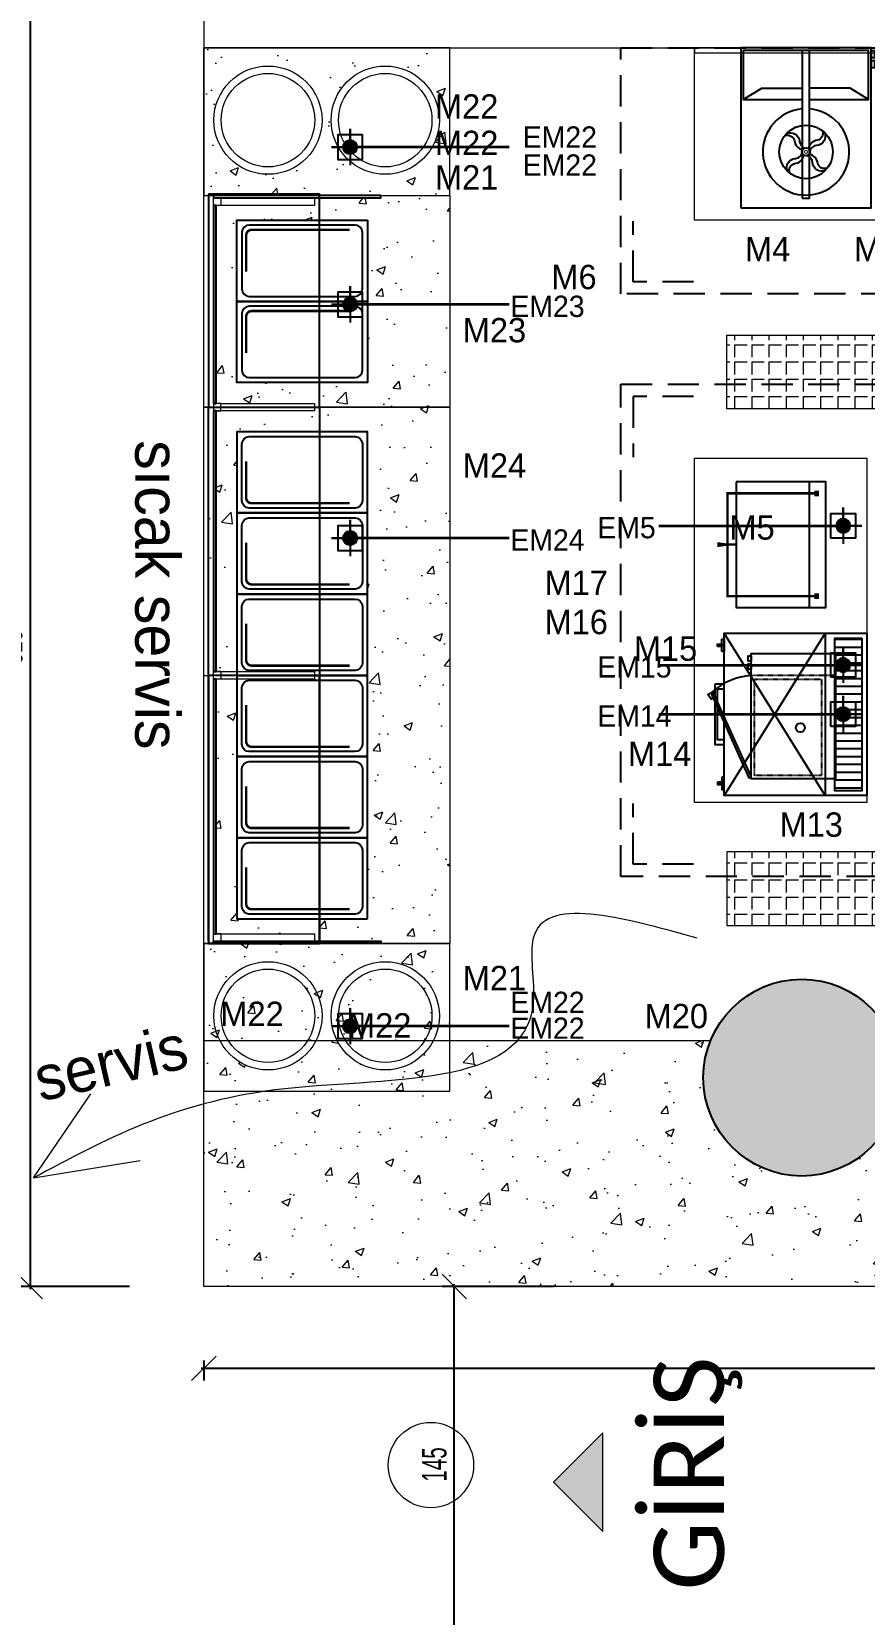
# Model space of a CAD drawing. Header units: centimetres. Extents: x -72470 to -43129, y -18750 to -16337.
# Drawn here: x -55441 to -55103, y -17438 to -16794 of the extents above; entities that cross this region are included whole.
import ezdxf

# ---------------------------------------------------------------- set-up
doc = ezdxf.new("R2010")
doc.units = ezdxf.units.CM
doc.header["$MEASUREMENT"] = 0
for name, pattern in [('Dashed', [0.0056444444656372, 0.0028222222328186, -0.0028222222328186]), ('DUZ', [0]), ('HIDDENX2', [19.049999999999997, 12.7, -6.349999999999998])]:
    doc.linetypes.add(name, pattern=pattern)
doc.layers.get('0').update_dxf_attribs({"linetype": 'DUZ', "lineweight": 0})
doc.layers.get('Defpoints').update_dxf_attribs({"lineweight": 0})
for name, color, linetype in [('-DWG_ANA', 7, 'Continuous'), ('-DWG_DETAY1', 7, 'Continuous'), ('-DWG_DETAY5', 7, 'Continuous'), ('11-021_500-BLOK B-str_zemin_kat$0$2DKOLON', 4, 'Continuous'), ('11-021_500-BLOK B-str_zemin_kat$0$2DTARAMA1', 253, 'Continuous'), ('CAM', 4, 'Continuous'), ('S2000-002 Çizgi', 7, 'Continuous')]:
    doc.layers.add(name, color=color, linetype=linetype)
for name, color, linetype, lineweight in [('ELK', 1, 'Continuous', 35), ('M-OLCU-IC', 155, 'Continuous', 0), ('TEFRIS', 30, 'Continuous', 9)]:
    doc.layers.add(name, color=color, linetype=linetype, lineweight=lineweight)
doc.styles.add('ARIAL', font='arial.ttf', dxfattribs={"width": 0.6})
doc.styles.get("Standard").update_dxf_attribs({"font": 'candara.ttf'})
doc.styles.add('TAKSİM', font='GOTHIC.TTF', dxfattribs={"height": 20})
doc.dimstyles.new('E_100', dxfattribs={"dimtxt": 10, "dimasz": 10, "dimexe": 5, "dimexo": 30, "dimgap": 3, "dimtad": 1, "dimtoh": 1, "dimdec": 0, "dimzin": 12, "dimdsep": 46, "dimtxsty": 'ARIAL', "dimblk": 'OBLIQUE', "dimcen": 5, "dimdle": 1, "dimclrt": 256, "dimadec": 0, "dimazin": 3, "dimtfac": 1, "dimtdec": 0, "dimtofl": 0, "dimtmove": 2, "dimatfit": 3, "dimldrblk": 'OBLIQUE', "dimfxl": 5, "dimtolj": 1, "dimtzin": 0, "dimarcsym": 0})

# ---------------------------------------------------------------- blocks, each defined once
blk = doc.blocks.new('GN11')
at = {"layer": '-DWG_DETAY1', "color": 0, "const_width": 1}
blk.add_lwpolyline([(12.05147080496226, 3.760269609202624), (26.85147080496245, 3.760269609202624, 0.414213562373095), (29.05147080496226, 5.960269609202442), (29.05147080496226, 45.76026960920262)], format="xyb", dxfattribs=at)
at = {"layer": '-DWG_DETAY1', "color": 0}
blk.add_lwpolyline([(0, 22), (0, 0), (33, 0), (33, 22)], dxfattribs=at)
blk.add_lwpolyline([(31, 22), (31, 5, -0.414213562373095), (28, 2), (5, 2, -0.414213562373095), (2, 5), (2, 22, -0.414213562373095)], format="xyb", dxfattribs=at)
at = {"layer": '-DWG_DETAY5', "color": 0}
for points in [[(33, 53), (0, 53), (0, 22)], [(33, 22), (33, 53)]]:
    blk.add_lwpolyline(points, dxfattribs=at)
blk.add_lwpolyline([(2, 22), (2, 48, -0.414213562373095), (5, 51), (28, 51, -0.414213562373095), (31, 48), (31, 22, -0.414213562373095)], format="xyb", dxfattribs=at)
blk = doc.blocks.new('A$C5569020A')
at = {"layer": 'S2000-002 Çizgi'}
for points in [[(-1.67189355125e-05, 2.362388841e-06), (52.99998328106449, 2.3623879315e-06), (52.99998328106449, 65.00000236238793), (-1.67189355125e-05, 65.00000236238884)], [(24.99998328106449, 4.00000236238884), (27.99998328106449, 4.00000236238884), (27.99998328106449, 64.00000236238793), (24.99998328106449, 64.00000236238884)], [(52.99998328106449, 61.11729896110229), (54.46586121451217, 61.11729896110229), (54.46586121451217, 63.78939851896666), (52.99998328106449, 63.78939851896666)], [(52.99998328106449, 57.08559499987496), (54.46586121451217, 57.08559499987496), (54.46586121451217, 59.75769455773934), (52.99998328106449, 59.75769455773934)], [(54.46586121451217, 61.7853238505686), (55.19880018123604, 61.7853238505686), (55.19880018123604, 63.12137362950034), (54.46586121451217, 63.12137362950034)], [(54.46586121451217, 57.75361988934128), (55.19880018123604, 57.75361988934128), (55.19880018123604, 59.08966966827302), (54.46586121451217, 59.08966966827302)]]:
    blk.add_lwpolyline(points, close=True, dxfattribs=at)
for points in [[(27.99998328106449, 44.00000236238883), (51.99998328106449, 44.00000236238793), (51.99998328106449, 64.00000236238793), (0.9999832810644876, 64.00000236238884), (0.9999832810644876, 44.00000236238883), (24.99998328106449, 44.00000236238883)], [(0.9999832810644876, 44.00000236238883), (8.575407093543618, 48.71595193636494), (24.99998328106449, 48.71595193636494)], [(51.99998328106449, 44.00000236238793), (44.42455946858536, 48.71595193636494), (27.99998328106449, 48.71595193636494)]]:
    blk.add_lwpolyline(points, dxfattribs=at)
for points in [[(18.07450287327992, 29.39050397235315, -0.4254295835771886), (21.82152981452782, 27.43646788725801, 0.3372517915485938), (25.14250451168664, 23.71822109901132, -0.475844567449334)], [(18.75352722039315, 30.32868953727939, -0.4998745452864862), (23.93060930351476, 27.04510002739244, 0.2980718025383576), (26.01763325798766, 24.27298926919048, 0.3252047160820161)], [(33.20215869164713, 31.21978356548516, -0.4254295835771886), (31.2481226065529, 27.4727566242409, 0.3372517915485938), (27.52987581830348, 24.15178192707845, -0.475844567449334)], [(34.14034425657337, 30.54075921837375, -0.4998745452864862), (30.85675474668551, 25.36367713525306, 0.2980718025383576), (28.08464398848355, 23.27665318078016, 0.3252047160820161)], [(18.96559690148751, 14.94187250110099, -0.4998745452864862), (22.24918641137538, 20.11895458421987, 0.2980718025383576), (25.02129716957643, 22.20597853869276, 0.3252047160820161)], [(19.90378246641376, 14.26284815398958, -0.4254295835771886), (21.85781855150799, 18.00987509523202, 0.3372517915485938), (25.57606533975741, 21.33084979239447, -0.475844567449334)], [(34.35241393766682, 15.15394218219353, -0.4998745452864862), (29.17533185454613, 18.4375316920823, 0.2980718025383576), (27.08830790007323, 21.20964245028426, 0.3252047160820161)], [(35.03143828478096, 16.09212774711977, -0.4254295835771886), (31.28441134353307, 18.04616383221491, 0.3372517915485938), (27.96343664637425, 21.76441062045979, -0.475844567449334)]]:
    blk.add_lwpolyline(points, format="xyb", dxfattribs=at)
at = {"layer": 'S2000-002 Çizgi', "const_width": 0.396}
blk.add_lwpolyline([(26.13877745819082, 22.31554589995631, 1), (26.96716369986916, 23.16708581951298, 1)], format="xyb", close=True, dxfattribs=at)
at = {"layer": 'S2000-002 Çizgi'}
for radius in [10.88115600601513, 1.643978604757531]:
    blk.add_circle((26.55297057902954, 22.74131585973646), radius, dxfattribs=at)
blk.add_arc((26.55297057902954, 22.74131585973646), 17.56727753235161, 95.07169779256836, 85.27520643151658, dxfattribs=at)
blk = doc.blocks.new('A$C5ACE57BF')
at = {"layer": 'S2000-002 Çizgi', "linetype": 'Dashed', "ltscale": 10}
blk.add_line((9.00239375076353, 51.88697373644799), (9.00239375076353, 17.48697373643199), dxfattribs=at)
at = {"layer": 'S2000-002 Çizgi'}
for points in [[(-1.78200484697e-05, 51.88697373644799), (50.99998217995154, 51.88697373644799), (50.99998217995154, 17.48697373643199), (-1.78200484697e-05, 17.48697373643199)], [(0.9100790850716292, 17.48848602509633), (3.161743867651694, 17.48848602509633), (3.161743867651694, 16.28803525415151), (0.9100790850716292, 16.28803525415151)], [(4.185229461981634, 17.48848602509633), (6.436894244561699, 17.48848602509633), (6.436894244561699, 16.28803525415151), (4.185229461981634, 16.28803525415151)], [(15.95050200855712, 1.086953046080907), (50.53303156407219, 16.65581196659104), (49.97700088833972, 17.48697373643199), (15.39447133282465, 1.918114815920944)], [(15.95050200855712, 1.086953046080907), (17.8538576892397, 2.36026010096657), (18.58101322325365, 1.273298703010823), (16.67765754257107, -8.3518748397e-06)]]:
    blk.add_lwpolyline(points, close=True, dxfattribs=at)
at = {"layer": 'S2000-002 Çizgi', "linetype": 'Dashed', "ltscale": 10}
blk.add_lwpolyline([(10.37608269546308, 46.14970994263877), (49.60860699855947, 46.14970994263877), (49.60860699855947, 18.95540106601993), (10.37608269546308, 18.95540106601993)], close=True, dxfattribs=at)
at = {"layer": 'S2000-002 Çizgi'}
blk.add_circle((30.19381688032036, 37.53272883878617), 1.849486078731388, dxfattribs=at)
blk.add_arc((36.09346751736939, 19.51308454568243), 27.16673338550371, 184.2771239777379, 220.3658590592294, dxfattribs=at)
blk = doc.blocks.new('A$C3D735FFB')
at = {"layer": 'S2000-002 Çizgi'}
blk.add_lwpolyline([(4.7820285545e-06, 7.572694774877162), (51.00000478202855, 7.572694774877162), (51.00000478202855, 44.02504201577175), (4.7820285545e-06, 44.02504201577175)], close=True, dxfattribs=at)
for points, const_width in [([(3.464708312792936, 40.35222316141153), (5.801320388674866, 40.35222316141153)], 2), ([(4.633008927472473, 40.03371353963302), (4.633008927472473, 4.113004447663116), (25.50000478202856, 4.113004447663116)], 1), ([(46.36700063658463, 40.03371353963302), (46.36700063658463, 4.113004447663116), (25.50000478202856, 4.113004447663116)], 1), ([(47.53530125126417, 40.35222316141153), (45.19868917538224, 40.35222316141153)], 2)]:
    blk.add_lwpolyline(points, dxfattribs=dict(at, const_width=const_width))
blk.add_lwpolyline([(51.00000478202855, 37.48165882167086), (4.7820285545e-06, 37.48165882167086)], dxfattribs=at)
blk.add_lwpolyline([(25.44432920026793, 7.479607173278054, 1, 1, 0), (25.44432920026793, 3.71597065262722, 1, 2, 0), (25.44432920026793, -9.2915070127e-06, 2, 2, 0)], format="xyseb", dxfattribs=at)
blk = doc.blocks.new('A$C562E209C')
at = {"layer": 'S2000-002 Çizgi'}
h = blk.add_hatch(dxfattribs=at)
h.set_pattern_fill('ANSI31', color=256, angle=45, style=0)
h.set_pattern_definition([(90, (-2777.066977340834, -8355.05078878491), (-3.174999999999999, 7e-16), [])])
h.paths.add_polyline_path([(64.00001422233072, 48.81315308352713), (64.00001422233072, 59.81315308352715), (2.000014222330719, 59.81315308352715), (2.000014222330719, 48.81315308352715)])
for p, q in [((1.42223307193e-05, 44.81315308352715), (66.00001422233072, 3.81315308352714)), ((66.00001422233072, 44.81315308352715), (1.42223307193e-05, 3.81315308352714))]:
    blk.add_line(p, q, dxfattribs=at)
for points in [[(1.42223307193e-05, 61.81315308352715), (66.00001422233072, 61.81315308352715), (66.00001422233072, 3.81315308352714), (1.42223307193e-05, 3.81315308352714)], [(2.000014222330719, 59.81315308352715), (64.00001422233072, 59.81315308352715), (64.00001422233072, 48.81315308352715), (2.000014222330719, 48.81315308352715)], [(1.42223307193e-05, 44.81315308352715), (66.00001422233072, 44.81315308352715), (66.00001422233072, 3.81315308352714), (1.42223307193e-05, 3.81315308352714)], [(7.467280594443763, 2.81315308352714), (2.467280594443764, 2.81315308352714), (2.467280594443764, 3.81315308352714), (7.467280594443763, 3.81315308352714)], [(5.467280594443763, 1.140787852165885), (4.467280594443763, 1.140787852165885), (4.467280594443763, 2.81315308352714), (5.467280594443763, 2.81315308352714)], [(20.75179837297174, 4.5184133342e-06), (45.24823007168925, 4.5184133342e-06), (45.24823007168925, 3.81315308352714), (20.75179837297174, 3.81315308352714)], [(22.75179837297173, 1.000004518413334), (43.24823007168925, 1.000004518413334), (43.24823007168925, 3.81315308352714), (22.75179837297173, 3.81315308352714)], [(58.53274785021767, 2.81315308352714), (63.53274785021767, 2.81315308352714), (63.53274785021767, 3.81315308352714), (58.53274785021767, 3.81315308352714)], [(60.53274785021767, 1.140787852165885), (61.53274785021767, 1.140787852165885), (61.53274785021767, 2.81315308352714), (60.53274785021767, 2.81315308352714)]]:
    blk.add_lwpolyline(points, close=True, dxfattribs=at)
for points in [[(4.967280594443763, 2.81315308352714), (4.967280594443763, 1.140787852165885)], [(61.03274785021767, 2.81315308352714), (61.03274785021767, 1.140787852165885)]]:
    blk.add_lwpolyline(points, dxfattribs=at)
blk = doc.blocks.new('_OBLIQUE')
at = {"layer": 'M-OLCU-IC', "linetype": 'ByBlock'}
for p, q in [((-0.5, -0.5), (0.5, 0.5)), ((0, 0), (0, 0))]:
    blk.add_line(p, q, dxfattribs=at)
blk = doc.blocks.new('*D88')
at = {"color": 0, "linetype": 'Continuous', "lineweight": -2, "transparency": 16777216}
for p, q in [((-55228.92184502757, -17304.35807328897), (-55274.3795177783, -17304.35807328897)), ((-55269.3795177783, -17449.93750424939), (-55269.3795177783, -17303.35807328897)), ((-55228.93195596452, -17448.93750424939), (-55274.3795177783, -17448.93750424939))]:
    blk.add_line(p, q, dxfattribs=at)
at = {"layer": 'Defpoints', "color": 0, "linetype": 'Continuous', "transparency": 16777216}
for p in [(-55269.3795177783, -17304.35807328897), (-55198.92184502757, -17304.35807328897), (-55198.93195596452, -17448.93750424939)]:
    blk.add_point(p, dxfattribs=at)
at = {"color": 0, "linetype": 'Continuous', "lineweight": -2, "transparency": 16777216, "xscale": 10, "yscale": 10, "zscale": 10}
for p, rotation in [((-55269.3795177783, -17304.35807328897), 90), ((-55269.3795177783, -17448.93750424939), 270)]:
    blk.add_blockref('_OBLIQUE', p, dxfattribs=dict(at, rotation=rotation))
at = {"linetype": 'Continuous', "transparency": 16777216, "insert": (-55277.48524765551, -17376.64778876916), "char_height": 10, "attachment_point": 5, "rotation": 90, "style": 'ARIAL'}
blk.add_mtext('\\A1;145', dxfattribs=at)
blk = doc.blocks.new('*D89')
at = {"color": 0, "linetype": 'Continuous', "lineweight": -2, "transparency": 16777216}
for p, q in [((-55401.33001114786, -16784.43709977461), (-55446.8047118853, -16784.43709977461)), ((-55441.8047118853, -16783.43709977461), (-55441.8047118853, -17305.34601357681)), ((-55401.36741846372, -17304.34601357681), (-55446.8047118853, -17304.34601357681))]:
    blk.add_line(p, q, dxfattribs=at)
at = {"layer": 'Defpoints', "color": 0, "linetype": 'Continuous', "transparency": 16777216}
for p in [(-55371.33001114786, -16784.43709977461), (-55441.8047118853, -17304.34601357681), (-55371.36741846372, -17304.34601357681)]:
    blk.add_point(p, dxfattribs=at)
at = {"color": 0, "linetype": 'Continuous', "lineweight": -2, "transparency": 16777216, "xscale": 10, "yscale": 10, "zscale": 10}
for p, rotation in [((-55441.8047118853, -16784.43709977461), 90), ((-55441.8047118853, -17304.34601357681), 270)]:
    blk.add_blockref('_OBLIQUE', p, dxfattribs=dict(at, rotation=rotation))
at = {"linetype": 'Continuous', "transparency": 16777216, "insert": (-55449.91044176251, -17044.3915566757), "char_height": 10, "attachment_point": 5, "rotation": 90, "style": 'ARIAL'}
blk.add_mtext('\\A1;520', dxfattribs=at)
blk = doc.blocks.new('*D90')
at = {"color": 0, "linetype": 'Continuous', "lineweight": -2, "transparency": 16777216}
for p, q in [((-55371.23390606668, -17334.34602291379), (-55371.23390606668, -17342.56599142592)), ((-53448.18576918088, -17334.34602291568), (-53448.18576918088, -17342.56599142592)), ((-55372.23390606668, -17337.56599142592), (-53447.18576918088, -17337.56599142592))]:
    blk.add_line(p, q, dxfattribs=at)
at = {"layer": 'Defpoints', "color": 0, "linetype": 'Continuous', "transparency": 16777216}
for p in [(-55371.23390606668, -17304.34602291379), (-53448.18576918088, -17304.34602291568), (-53448.18576918088, -17337.56599142592)]:
    blk.add_point(p, dxfattribs=at)
at = {"color": 0, "linetype": 'Continuous', "lineweight": -2, "transparency": 16777216, "xscale": 10, "yscale": 10, "zscale": 10, "rotation": 180}
blk.add_blockref('_OBLIQUE', (-55371.23390606668, -17337.56599142592), dxfattribs=at)
at = {"color": 0, "linetype": 'Continuous', "lineweight": -2, "transparency": 16777216, "xscale": 10, "yscale": 10, "zscale": 10}
blk.add_blockref('_OBLIQUE', (-53448.18576918088, -17337.56599142592), dxfattribs=at)
at = {"linetype": 'Continuous', "transparency": 16777216, "insert": (-54409.70983762378, -17329.4568509075), "char_height": 10, "attachment_point": 5, "style": 'ARIAL'}
blk.add_mtext('\\A1;1923', dxfattribs=at)
blk = doc.blocks.new('A$C611F6802')
at = {"layer": '-DWG_ANA'}
h = blk.add_hatch(dxfattribs=at)
h.set_pattern_fill('ANSI31', color=1, style=0)
h.set_pattern_definition([(45, (-55670.14020227872, -22065.11067284289), (-0.08838834764831843, 0.08838834764831845), [])])
h.paths.add_polyline_path([(4.423971784401617, 7.700424825947266, 1), (10.13888412773802, 7.700424825947266, 1)])
at = {"layer": '-DWG_ANA', "color": 1}
for p, q in [((7.28142795606982, 7.700424825947266), (7.28142795606982, 15.25836134111159)), ((7.28142795606982, 15.25836134111159), (7.28142795606982, 0)), ((7.28142795606982, 7.629180670555797), (0, 7.629180670555797)), ((7.28142795606982, 7.629180670555797), (14.67722620816494, 7.629180670555797)), ((14.67722620816494, 7.629180670555797), (7.28142795606982, 7.629180670555797))]:
    blk.add_line(p, q, dxfattribs=at)
blk.add_lwpolyline([(2.28142795606982, 2.700424825947266), (12.28142795606982, 2.700424825947266), (12.28142795606982, 12.70042482594727), (2.28142795606982, 12.70042482594727)], close=True, dxfattribs=at)
blk.add_circle((7.28142795606982, 7.700424825947266), 2.857456171668203, dxfattribs=at)

msp = doc.modelspace()

# ---------------------------------------------------------------- hatches: boundary and pattern name
h = msp.add_hatch()
h.set_pattern_fill('AR-CONC', color=256, scale=5)
h.set_pattern_definition([(49.99999999999999, (7529.526546806359, -12), (35.86300913003767, -3.137606749129755), [3.75, -41.25]), (355, (7529.526546806359, -12), (-6.937566680650001, 37.60960668500059), [3, -33]), (100.45144446, (7532.515130856359, -12.2614672), (28.9254423363556, 34.47199954843147), [3.187009599999997, -35.05710559999996]), (46.18420000000001, (7529.526546806359, -2), (53.36206653357862, -8.275964039653827), [5.625, -61.875]), (96.63563549, (7533.973384056359, -2.68966535), (46.73309728371142, 48.70593003872752), [4.7805171, -52.58568799999999]), (351.1841639899999, (7529.526546806359, -2), (46.73309725273866, 48.70593001349951), [4.5, -49.50000005]), (21, (7534.526546806359, -4.5), (29.84535260592308, -20.13094453326694), [3.75, -41.25]), (326.0000000000001, (7534.526546806359, -4.5), (12.16576659607909, 36.25750225234265), [3, -33]), (71.45144474, (7537.013659506359, -6.1775787), (42.01111883649855, 16.12655764031769), [3.1870095, -35.0571056]), (37.50000000000001, (7529.526546806359, -12), (0.6079927658645334, 16.64469269156557), [0, -32.59999999999999, 0, -33.5, 0, -33.125]), (7.499999999999999, (7529.526546806359, -12), (13.15347687210743, 19.72058559411801), [0, -19.1, 0, -31.85, 0, -12.625]), (327.5, (7518.376546806359, -12), (26.69112180862045, -1.127743586718988), [0, -12.5, 0, -39, 0, -51.75]), (317.5, (7513.376546806359, -12), (29.15930846711931, 5.005249116615886), [0, -16.25, 0, -25.9, 0, -36.75])])
h.paths.add_polyline_path([(-55271.23217022858, -16800.93750424938), (-55371.23390606667, -16800.93750424938), (-55371.23390606667, -16860.93750424938), (-55369.23390606668, -16860.93750424938), (-55369.23390606668, -16860.43750424938), (-55324.23390606668, -16860.43750424938), (-55271.23217022858, -16860.93750424938)])
h.paths.add_polyline_path([(-55367.12743510097, -16830.30987164028, -1), (-55323.12743510097, -16830.30987164028, -1)], flags=16)
h.paths.add_polyline_path([(-55364.12743510097, -16830.30987164028, -1), (-55326.12743510097, -16830.30987164028, -1)], flags=0)
h.paths.add_polyline_path([(-55319.46401785043, -16830.30987164028, -1), (-55275.46401785043, -16830.30987164028, -1)], flags=16)
h.paths.add_polyline_path([(-55316.46401785043, -16830.30987164028, -1), (-55278.46401785043, -16830.30987164028, -1)], flags=0)
h.paths.add_polyline_path([(-55271.23217022858, -16860.93750424938), (-55299.23390606668, -16860.93750424938), (-55299.23390606668, -16861.93750424938), (-55324.23390606668, -16861.93750424938), (-55324.23390606668, -16870.9404645525), (-55304.7333729125, -16870.9404645525), (-55304.7333729125, -16903.9404645525), (-55304.7333729125, -16936.9404645525), (-55324.23390606668, -16936.9404645525), (-55324.23390606668, -16946.93957997814), (-55271.23217022858, -16946.93957997814)])
h.paths.add_polyline_path([(-55271.23217022858, -16946.93957997814), (-55324.23390606668, -16946.93957997814), (-55324.23390606668, -16956.93869540378), (-55304.7333729125, -16956.93869540378), (-55304.7333729125, -16989.93869540378), (-55304.7333729125, -17022.93869540378), (-55304.7333729125, -17055.93869540378), (-55304.7333729125, -17088.93869540378), (-55304.7333729125, -17121.93869540378), (-55304.7333729125, -17154.93869540378), (-55324.23390606668, -17154.93869540378), (-55324.23390606668, -17163.93781082944), (-55299.23390606668, -17163.93781082944), (-55299.23390606668, -17164.93781082944), (-55271.23217022858, -17164.93781082944)])
h.paths.add_polyline_path([(-55271.23217022858, -17164.93781082944), (-55371.23390606668, -17164.93781082944), (-55371.23390606668, -17204.34602291379), (-55271.23217022858, -17204.34602291379)])
h.paths.add_polyline_path([(-55357.7333729125, -17121.93869540378), (-55357.7333729125, -17088.93869540378), (-55357.7333729125, -17057.43869540379), (-55364.23390606668, -17057.43869540379), (-55366.23390606668, -17057.43869540379), (-55366.23390606668, -17160.93781082944), (-55364.23390606668, -17160.93781082944), (-55326.23390606668, -17160.93781082944), (-55326.23390606668, -17163.93781082944), (-55324.23390606668, -17163.93781082944), (-55324.23390606668, -17154.93869540378), (-55335.7333729125, -17154.93869540378), (-55357.7333729125, -17154.93869540378)])
h.paths.add_polyline_path([(-55357.7333729125, -17022.93869540378), (-55357.7333729125, -16989.93869540378), (-55357.7333729125, -16956.93869540378), (-55335.7333729125, -16956.93869540378), (-55324.23390606668, -16956.93869540378), (-55324.23390606668, -16946.93957997814), (-55369.23390606668, -16946.93957997814), (-55369.23390606668, -17055.93869540378), (-55367.23390606668, -17055.93869540378), (-55367.23390606668, -17054.43869540379), (-55367.23390606668, -16948.43957997814), (-55366.23390606668, -16948.43957997814), (-55366.23390606668, -17054.43869540379), (-55364.23390606668, -17054.43869540379), (-55357.7333729125, -17054.43869540379)])
h.paths.add_polyline_path([(-55357.7333729125, -16903.9404645525), (-55357.7333729125, -16870.9404645525), (-55335.7333729125, -16870.9404645525), (-55324.23390606668, -16870.9404645525), (-55324.23390606668, -16861.93750424938), (-55326.23390606668, -16861.93750424938), (-55326.23390606668, -16864.93750424938), (-55364.23390606668, -16864.93750424938), (-55366.23390606668, -16864.93750424938), (-55366.23390606668, -16945.43957997814), (-55364.23390606668, -16945.43957997814), (-55326.23390606668, -16945.43957997814), (-55326.23390606668, -16946.93957997814), (-55324.23390606668, -16946.93957997814), (-55324.23390606668, -16936.9404645525), (-55335.7333729125, -16936.9404645525), (-55357.7333729125, -16936.9404645525)])
h = msp.add_hatch()
h.set_pattern_fill('ANGLE', color=256, angle=270.0000000000001)
h.set_pattern_definition([(270, (-60890.14941812673, -14930.8792413751), (6.985, 1.297690322819841e-14), [5.079999999999997, -1.904999999999999]), (360, (-60890.14941812673, -14930.8792413751), (-1.21997471109608e-14, 6.985), [5.079999999999996, -1.904999999999999])])
h.paths.add_polyline_path([(-55158.55379258068, -16947.65183808906), (-55158.55379258068, -16917.65183808906), (-55038.55379258068, -16917.65183808906), (-55038.55379258068, -16947.65183808906)])
h = msp.add_hatch()
h.set_pattern_fill('ANGLE', color=256, angle=270.0000000000001)
h.set_pattern_definition([(270, (-60890.14941812673, -14910.8792413751), (6.985, 1.297690322819841e-14), [5.079999999999997, -1.904999999999999]), (360, (-60890.14941812673, -14910.8792413751), (-1.21997471109608e-14, 6.985), [5.079999999999996, -1.904999999999999])])
h.paths.add_polyline_path([(-55158.55379258068, -17127.65183808906), (-55158.55379258068, -17157.65183808906), (-55038.55379258068, -17157.65183808906), (-55038.55379258068, -17127.65183808906)])
h = msp.add_hatch()
h.set_pattern_fill('AR-CONC', color=256, scale=5)
h.set_pattern_definition([(49.99999999999999, (7654.626546806365, -12), (35.86300913003767, -3.137606749129755), [3.75, -41.25]), (355, (7654.626546806365, -12), (-6.937566680650001, 37.60960668500059), [3, -33]), (100.45144446, (7657.615130856365, -12.2614672), (28.9254423363556, 34.47199954843147), [3.187009599999998, -35.05710559999998]), (46.18420000000001, (7654.626546806365, -2), (53.36206653357862, -8.275964039653827), [5.625, -61.875]), (96.63563549, (7659.073384056364, -2.68966535), (46.73309728371142, 48.70593003872752), [4.7805171, -52.58568799999999]), (351.1841639899999, (7654.626546806365, -2), (46.73309725273866, 48.70593001349951), [4.5, -49.50000005]), (21, (7659.626546806365, -4.5), (29.84535260592308, -20.13094453326694), [3.75, -41.25]), (326.0000000000001, (7659.626546806365, -4.5), (12.16576659607909, 36.25750225234265), [3, -33]), (71.45144474, (7662.113659506364, -6.1775787), (42.01111883649855, 16.12655764031769), [3.1870095, -35.0571056]), (37.50000000000001, (7654.626546806365, -12), (0.6079927658645334, 16.64469269156557), [0, -32.59999999999999, 0, -33.5, 0, -33.125]), (7.499999999999999, (7654.626546806365, -12), (13.15347687210743, 19.72058559411801), [0, -19.1, 0, -31.85, 0, -12.625]), (327.5, (7643.476546806365, -12), (26.69112180862045, -1.127743586718988), [0, -12.5, 0, -39, 0, -51.75]), (317.5, (7638.476546806365, -12), (29.15930846711931, 5.005249116615886), [0, -16.25, 0, -25.9, 0, -36.75])])
edge = h.paths.add_edge_path(flags=17)
edge.add_spline(control_points=[(-55345.97122456168, -17224.93781082943), (-55344.78709328286, -17224.76911803876), (-55320.69917457459, -17221.53683973845), (-55292.15312185504, -17221.80891537102), (-55271.23217022858, -17217.42716224168)], knot_values=[145.1238663494258, 145.1238663494258, 145.1238663494258, 145.1238663494258, 148.1754165940361, 206.6461398008984, 206.6461398008984, 206.6461398008984, 206.6461398008984], degree=3, periodic=0)
edge.add_line((-55271.23217022858, -17217.42716224168), (-55271.23217022858, -17204.34602291379))
edge.add_line((-55271.23217022858, -17204.34602291379), (-55277.88643318612, -17204.34602291379))
edge.add_arc((-55297.46401785044, -17194.31017822033), 21.99999999999724, 207.140545782196, 332.85945421780394, ccw=False)
edge.add_line((-55317.04160251476, -17204.34602291379), (-55325.54985043666, -17204.34602291379))
edge.add_arc((-55345.12743510098, -17194.31017822033), 21.99999999999724, 207.140545782196, 332.85945421780394, ccw=False)
edge.add_line((-55364.7050197653, -17204.34602291379), (-55371.23390606667, -17204.34602291379))
edge.add_line((-55371.23390606667, -17204.34602291379), (-55371.23390606667, -17224.93781082944))
edge.add_line((-55371.23390606667, -17224.93781082944), (-55345.9712245617, -17224.93781082944))
edge = h.paths.add_edge_path(flags=16)
edge.add_spline(control_points=[(-55271.23217022858, -17217.42716224168), (-55292.15312185504, -17221.80891537102), (-55320.69917457459, -17221.53683973845), (-55344.78709328286, -17224.76911803876), (-55345.97122456168, -17224.93781082943)], knot_values=[145.1238663494258, 145.1238663494258, 145.1238663494258, 145.1238663494258, 203.5945895562882, 206.6461398008984, 206.6461398008984, 206.6461398008984, 206.6461398008984], degree=3, periodic=0)
edge.add_line((-55345.9712245617, -17224.93781082944), (-55271.23217022858, -17224.93781082944))
edge.add_line((-55271.23217022858, -17224.93781082944), (-55271.23217022858, -17217.42716224168))
edge = h.paths.add_edge_path()
edge.add_spline(control_points=[(-55243.73908489585, -17204.34602291372), (-55249.7639979133, -17211.07082708653), (-55259.52608499799, -17214.97540113121), (-55271.23217022858, -17217.42716224168)], knot_values=[112.4072250811205, 112.4072250811205, 112.4072250811205, 112.4072250811205, 145.1238663494258, 145.1238663494258, 145.1238663494258, 145.1238663494258], degree=3, periodic=0)
edge.add_line((-55271.23217022858, -17217.42716224168), (-55271.23217022858, -17224.93781082944))
edge.add_line((-55271.23217022858, -17224.93781082944), (-55345.9712245617, -17224.93781082944))
edge.add_spline(control_points=[(-55345.97122456168, -17224.93781082943), (-55354.95873390898, -17226.21818240657), (-55363.33287915633, -17227.98069402044), (-55371.23390606666, -17230.11510430332)], knot_values=[206.6461398008984, 206.6461398008984, 206.6461398008984, 206.6461398008984, 229.8072848849088, 229.8072848849088, 229.8072848849088, 229.8072848849088], degree=3, periodic=0)
edge.add_line((-55371.23390606667, -17230.11510430332), (-55371.23390606667, -17304.34602291379))
edge.add_line((-55371.23390606667, -17304.34602291379), (-55083.11687720778, -17304.36617192873))
edge.add_line((-55083.11687720778, -17304.36617192873), (-55083.11687720778, -17204.36617192873))
edge.add_line((-55083.11687720778, -17204.36617192873), (-55090.93047872501, -17204.36292320136))
edge.add_arc((-55130.10540130069, -17219.22770522283), 41.90031388135831, -16.21921756997392, 20.779067573055272, ccw=False)
edge.add_arc((-55128.18576900393, -17219.45817461847), 39.99394929273181, 196.6703255361228, 343.3296744638772, ccw=False)
edge.add_arc((-55127.96940223585, -17219.44742805441), 40.20433856620848, 157.9375905672828, 196.5965430335922, ccw=False)
edge.add_line((-55165.22978873848, -17204.34602291379), (-55243.73908489592, -17204.34602291379))
edge = h.paths.add_edge_path(flags=17)
edge.add_spline(control_points=[(-55271.23217022858, -17217.42716224168), (-55259.52608499799, -17214.97540113121), (-55249.7639979133, -17211.07082708653), (-55243.73908489585, -17204.34602291372)], knot_values=[112.4072250811205, 112.4072250811205, 112.4072250811205, 112.4072250811205, 145.1238663494258, 145.1238663494258, 145.1238663494258, 145.1238663494258], degree=3, periodic=0)
edge.add_line((-55243.73908489592, -17204.34602291379), (-55271.23217022858, -17204.34602291379))
edge.add_line((-55271.23217022858, -17204.34602291379), (-55271.23217022858, -17217.42716224168))
edge = h.paths.add_edge_path(flags=17)
edge.add_spline(control_points=[(-55371.23390606666, -17230.11510430332), (-55363.33287915633, -17227.98069402044), (-55354.95873390898, -17226.21818240657), (-55345.97122456168, -17224.93781082943)], knot_values=[206.6461398008984, 206.6461398008984, 206.6461398008984, 206.6461398008984, 229.8072848849088, 229.8072848849088, 229.8072848849088, 229.8072848849088], degree=3, periodic=0)
edge.add_line((-55345.9712245617, -17224.93781082944), (-55371.23390606667, -17224.93781082944))
edge.add_line((-55371.23390606667, -17224.93781082944), (-55371.23390606667, -17230.11510430332))
at = {"layer": '11-021_500-BLOK B-str_zemin_kat$0$2DTARAMA1'}
h = msp.add_hatch(dxfattribs=at)
h.set_pattern_fill('ANSI33', color=256, scale=100)
h.set_pattern_definition([(45, (-413509.5235000515, -192690.2066484655), (-17.67766952966369, 17.67766952966369), []), (45, (-413491.8458305515, -192690.2066484655), (-17.67766952966369, 17.67766952966369), [12.5, -6.25])])
edge = h.paths.add_edge_path()
edge.add_arc((-53448.18576900393, -17219.43709981061), 40, 0, 360)
edge = h.paths.add_edge_path()
edge.add_arc((-54288.18576900393, -17219.43709981061), 40, 0, 360)
edge = h.paths.add_edge_path()
edge.add_arc((-55128.18576900393, -17219.43709981061), 40, 0, 360)
edge = h.paths.add_edge_path()
edge.add_arc((-55968.18576900393, -17219.43709981061), 40, 0, 360)
h.paths.add_polyline_path([(-54835.71432833868, -17053.77368003472), (-54661.95784812042, -17053.77368003472), (-54661.95784812042, -17007.82211113978), (-54835.71432833868, -17007.82211113978)], flags=9)
h.paths.add_polyline_path([(-53982.50537089037, -17053.79925984381), (-53808.73865874844, -17053.79925984381), (-53808.73865874844, -17007.81699517807), (-53982.50537089037, -17007.81699517807)], flags=9)
h.paths.add_polyline_path([(-55675.71944430051, -17053.79925984381), (-55520.59938973019, -17053.79925984381), (-55520.59938973019, -17007.81699517807), (-55675.71944430051, -17007.81699517807)], flags=9)
edge = h.paths.add_edge_path()
edge.add_arc((-56808.18576900393, -17219.43709981061), 40, 0, 360)
edge = h.paths.add_edge_path()
edge.add_arc((-55128.18576900393, -18059.43709981061), 40, 0, 360)
edge = h.paths.add_edge_path()
edge.add_arc((-54288.18576900393, -18059.43709981061), 40, 0, 360)
edge = h.paths.add_edge_path()
edge.add_arc((-53448.18576900393, -18059.43709981061), 40, 0, 360)
at = {"layer": 'TEFRIS', "linetype": 'Continuous'}
h = msp.add_hatch(color=0, dxfattribs=at)
h.dxf.hatch_style = 1
h.set_gradient(color1=(255, 0, 0), color2=(255, 255, 0), tint=1)
h.paths.add_polyline_path([(-55229.0582270795, -17383.85174826351), (-55209.0582270795, -17403.85174826351), (-55209.0582270795, -17363.85174826351)])

# ---------------------------------------------------------------- linework, layer by layer
for p, q in [((-55371.23390606667, -16860.93750424938), (-55271.23217022858, -16860.93750424938)), ((-55371.23390606668, -16946.93957997814), (-55271.23217022858, -16946.93957997814)), ((-55371.23390606668, -17055.93869540378), (-55360.36466834437, -17055.93869540378)), ((-55371.23390606668, -17164.93781082944), (-55271.23217022858, -17164.93781082944))]:
    msp.add_line(p, q)
for points in [[(-55371.23390606667, -16860.93750424938), (-55371.23390606667, -16800.93750424938)], [(-55364.23390606668, -16861.93750424938), (-55367.23390606668, -16861.93750424938), (-55364.23390606668, -16861.93750424938), (-55364.23390606668, -16864.93750424938), (-55367.23390606668, -16864.93750424938), (-55367.23390606668, -16861.93750424938)], [(-55364.23390606668, -16861.93750424938), (-55326.23390606668, -16861.93750424938), (-55326.23390606668, -16864.93750424938), (-55364.23390606668, -16864.93750424938)], [(-55364.23390606668, -16948.43957997814), (-55367.23390606668, -16948.43957997814), (-55364.23390606668, -16948.43957997814), (-55364.23390606668, -16945.43957997814), (-55367.23390606668, -16945.43957997814), (-55367.23390606668, -16948.43957997814)], [(-55364.23390606668, -16945.43957997814), (-55326.23390606668, -16945.43957997814), (-55326.23390606668, -16948.43957997814), (-55364.23390606668, -16948.43957997814)], [(-55364.23390606668, -17054.43869540379), (-55367.23390606668, -17054.43869540379), (-55364.23390606668, -17054.43869540379), (-55364.23390606668, -17057.43869540379), (-55367.23390606668, -17057.43869540379), (-55367.23390606668, -17054.43869540379)], [(-55364.23390606668, -17054.43869540379), (-55326.23390606668, -17054.43869540379), (-55326.23390606668, -17057.43869540379), (-55364.23390606668, -17057.43869540379)], [(-55364.23390606668, -17160.93781082944), (-55367.23390606668, -17160.93781082944), (-55364.23390606668, -17160.93781082944), (-55364.23390606668, -17163.93781082944), (-55367.23390606668, -17163.93781082944), (-55367.23390606668, -17160.93781082944)], [(-55364.23390606668, -17160.93781082944), (-55326.23390606668, -17160.93781082944), (-55326.23390606668, -17163.93781082944), (-55364.23390606668, -17163.93781082944)], [(-55371.23390606668, -17224.93781082944), (-55371.23390606668, -17164.93781082944)]]:
    msp.add_lwpolyline(points)
for points in [[(-55371.23390606667, -16860.93750424938), (-55271.23217022858, -16860.93750424938), (-55271.23217022858, -16800.93750424938), (-55371.23390606667, -16800.93750424938)], [(-55271.23217022858, -16860.93750424938), (-55271.23217022858, -16946.93957997814), (-55371.23390606668, -16946.93957997814), (-55371.23390606668, -16860.93750424938)], [(-55038.55379258068, -16917.65183808906), (-55038.55379258068, -16947.65183808906), (-55158.55379258068, -16947.65183808906), (-55158.55379258068, -16917.65183808906)], [(-55271.23217022858, -16946.93957997814), (-55271.23217022858, -17164.93781082944), (-55371.23390606668, -17164.93781082944), (-55371.23390606668, -16946.93957997814)], [(-55038.55379258068, -17157.65183808906), (-55038.55379258068, -17127.65183808906), (-55158.55379258068, -17127.65183808906), (-55158.55379258068, -17157.65183808906)], [(-55371.23390606668, -17204.34602291379), (-55271.23217022858, -17204.34602291379), (-55271.23217022858, -17164.93781082944), (-55371.23390606668, -17164.93781082944)], [(-55371.23390606668, -17224.93781082944), (-55271.23217022858, -17224.93781082944), (-55271.23217022858, -17164.93781082944), (-55371.23390606668, -17164.93781082944)]]:
    msp.add_lwpolyline(points, close=True)
at = {"layer": '11-021_500-BLOK B-str_zemin_kat$0$2DKOLON', "linetype": 'Continuous'}
msp.add_circle((-55128.18576900393, -17219.43709981061), 40, dxfattribs=at)
at = {"layer": 'CAM'}
for points in [[(-55369.23390606668, -16860.43750424938), (-55369.23390606668, -16946.93957997814), (-55324.23390606668, -16946.93957997814), (-55324.23390606668, -16860.43750424938)], [(-55369.23390606668, -17055.93869540378), (-55369.23390606668, -16946.93957997814), (-55324.23390606668, -16946.93957997814), (-55324.23390606668, -17055.93869540378)], [(-55369.23390606668, -17055.93869540378), (-55369.23390606668, -17164.93781082944), (-55324.23390606668, -17164.93781082944), (-55324.23390606668, -17055.93869540378)]]:
    msp.add_lwpolyline(points, close=True, dxfattribs=at)
for points in [[(-55367.23390606668, -16860.93750424938), (-55367.23390606668, -16861.93750424938), (-55299.23390606668, -16861.93750424938), (-55299.23390606668, -16860.93750424938), (-55367.23390606668, -16860.93750424938)], [(-55367.23390606668, -16864.93750424938), (-55367.23390606668, -16945.43957997814), (-55366.23390606668, -16945.43957997814), (-55366.23390606668, -16864.93750424938), (-55367.23390606668, -16864.93750424938)], [(-55369.23390606668, -17163.93781082944), (-55369.23390606668, -17163.93781082944), (-55369.23390606668, -16946.93957997814), (-55324.23390606668, -16946.93957997814), (-55324.23390606668, -17164.93781082944), (-55324.23390606668, -17164.93781082944), (-55369.23390606668, -17164.93781082944)], [(-55367.23390606668, -16948.43957997814), (-55367.23390606668, -17054.43869540379), (-55366.23390606668, -17054.43869540379), (-55366.23390606668, -16948.43957997814), (-55367.23390606668, -16948.43957997814)], [(-55367.23390606668, -17057.43869540379), (-55367.23390606668, -17160.93781082944), (-55366.23390606668, -17160.93781082944), (-55366.23390606668, -17057.43869540379), (-55367.23390606668, -17057.43869540379)], [(-55367.23390606668, -17164.93781082944), (-55367.23390606668, -17163.93781082944), (-55299.23390606668, -17163.93781082944), (-55299.23390606668, -17164.93781082944), (-55369.23390606668, -17164.93781082944)]]:
    msp.add_lwpolyline(points, dxfattribs=at)
at = {"layer": 'ELK', "color": 1}
for p, q in [((-55247.08983862858, -16841.28548660976), (-55311.76394197262, -16841.28548660976)), ((-55247.08983862858, -16905.19580156993), (-55311.76394197262, -16905.19580156993)), ((-55247.08983862858, -17000.17359801672), (-55311.76394197262, -17000.17359801672)), ((-55186.27310472076, -16995.14567252615), (-55111.30269936365, -16995.14567252615)), ((-55186.27310472076, -17051.73906001161), (-55111.30269936365, -17051.73906001161)), ((-55186.27310472076, -17071.71318205268), (-55111.30269936365, -17071.71318205268)), ((-55247.08983862858, -17198.57122848638), (-55311.76394197262, -17198.57122848638))]:
    msp.add_line(p, q, dxfattribs=at)
at = {"layer": 'S2000-002 Çizgi', "linetype": 'HIDDENX2'}
for points in [[(-55201.69011631789, -16800.95765326432), (-55053.23304321599, -16800.95765326432), (-55053.23304321599, -16900.95765326432), (-55201.69011631789, -16900.95765326432)], [(-55201.69011631789, -16937.65183808906), (-54849.6901163179, -16937.65183808906), (-54849.6901163179, -17137.65183808906), (-55201.69011631789, -17137.65183808906)]]:
    msp.add_lwpolyline(points, close=True, dxfattribs=at)
for points in [[(-55172.10971740239, -16895.95765326432), (-55196.69011631789, -16895.95765326432), (-55196.69011631789, -16871.37725434882)], [(-55172.10971740239, -16942.65183808906), (-55196.69011631789, -16942.65183808906), (-55196.69011631789, -16967.23223700455)], [(-55172.10971740239, -17132.65183808906), (-55196.69011631789, -17132.65183808906), (-55196.69011631789, -17108.07143917356)]]:
    msp.add_lwpolyline(points, dxfattribs=at)
at = {"layer": 'TEFRIS', "color": 0, "linetype": 'Continuous'}
for p, q in [((-55440.42750840564, -17260.1811302364), (-55417.13593795376, -17226.08092106372)), ((-55440.42750840563, -17260.18113023639), (-55397.09447923243, -17253.14456154005))]:
    msp.add_line(p, q, dxfattribs=at)
for points in [[(-54128.33230343748, -16800.93750424938), (-53448.18576918037, -16800.93750424938), (-53448.18576918037, -16784.4370997746), (-55371.23390606667, -16784.4370997746), (-55371.23390606667, -16800.93750424938), (-54232.62938520314, -16800.93750424938)], [(-55091.13490346647, -17204.36283820595), (-55083.11687720778, -17204.36617192873), (-55083.11687720778, -17304.36617192873), (-55371.23390606668, -17304.34602291379), (-55371.23390606668, -17204.34602291379), (-55165.22978873848, -17204.34602291379)], [(-55209.0582270795, -17403.85174826351), (-55209.0582270795, -17363.85174826351), (-55229.0582270795, -17383.85174826351)], [(-55209.0582270795, -17403.85174826351), (-55229.0582270795, -17383.85174826351)]]:
    msp.add_lwpolyline(points, dxfattribs=at)
for points in [[(-55171.69011631789, -16800.95765326432), (-55053.23304321599, -16800.95765326432), (-55053.23304321599, -16870.95765326432), (-55171.69011631789, -16870.95765326432)], [(-55171.69011631789, -16802.95765326432), (-55053.23304321599, -16802.95765326432), (-55053.23304321599, -16800.95765326432), (-55171.69011631789, -16800.95765326432)], [(-55171.69011631789, -16800.95765326432), (-55053.23304321599, -16800.95765326432), (-55053.23304321599, -16870.95765326432), (-55171.69011631789, -16870.95765326432)], [(-55101.69011631788, -17107.65183808906), (-55171.69011631789, -17107.65183808906), (-55171.69011631789, -16967.65183808906), (-55101.69011631788, -16967.65183808906)], [(-55229.0582270795, -17383.85174826351), (-55209.0582270795, -17403.85174826351), (-55209.0582270795, -17363.85174826351)]]:
    msp.add_lwpolyline(points, close=True, dxfattribs=at)
for centre, radius in [((-55345.12743510097, -16830.30987164028), 22), ((-55345.12743510097, -16830.30987164028), 19), ((-55297.46401785043, -16830.30987164028), 22), ((-55297.46401785043, -16830.30987164028), 19), ((-55345.12743510098, -17194.31017822033), 22), ((-55297.46401785044, -17194.31017822033), 22), ((-55345.12743510098, -17194.31017822033), 19), ((-55297.46401785044, -17194.31017822033), 19), ((-55278.90289345375, -17376.8982110647), 17.3569552614592)]:
    msp.add_circle(centre, radius, dxfattribs=at)
for points in [[(-56060.87015946682, -16879.1107291805), (-55907.01515002904, -16710.20838275738), (-55456.28523351447, -16710.20838275738), (-55230.92020253147, -16686.38876501936), (-54801.85992780881, -16714.53916635493), (-54608.99935951365, -16753.51664986497), (-54404.68316007323, -16702.06071705082), (-54172.33374947145, -16738.35878409295), (-54129.49687978232, -16939.38890786409), (-54006.51191926927, -16985.59990088514)], [(-55170.67957998044, -17162.75186438685), (-55237.30403415411, -17162.75186438685), (-55237.30403415411, -17188.733055325), (-55342.38656808226, -17224.4570927807), (-55440.42750840564, -17260.1811302364)]]:
    msp.add_spline(points, degree=3, dxfattribs=at)

# ---------------------------------------------------------------- block references
at = {"layer": '-DWG_ANA', "color": 0, "rotation": 89.99999999999999}
for p in [(-55304.06351714667, -16848.56691456582), (-55304.06351714667, -16912.477229526), (-55304.06351714667, -17007.45502597279), (-55304.06351714667, -17205.85265644245)]:
    msp.add_blockref('A$C611F6802', p, dxfattribs=at)
at = {"layer": '-DWG_ANA', "color": 0, "xscale": -1, "rotation": 270}
for p in [(-55119.0031241896, -17002.42710048222), (-55119.0031241896, -17059.02048796767), (-55119.0031241896, -17078.99461000875)]:
    msp.add_blockref('A$C611F6802', p, dxfattribs=at)
at = {"xscale": -1, "rotation": 270}
for p in [(-55357.7333729125, -16903.9404645525), (-55357.7333729125, -16936.9404645525)]:
    msp.add_blockref('GN11', p, dxfattribs=at)
at = {"rotation": 270}
for p in [(-55357.7333729125, -16956.93869540378), (-55357.7333729125, -16989.93869540378), (-55357.7333729125, -17022.93869540378), (-55357.7333729125, -17055.93869540378), (-55357.7333729125, -17088.93869540378), (-55357.7333729125, -17121.93869540378)]:
    msp.add_blockref('GN11', p, dxfattribs=at)
at = {"layer": 'S2000-002 Çizgi'}
msp.add_blockref('A$C5569020A', (-55152.9720849934, -16865.95765562671), dxfattribs=at)
at = {"layer": 'S2000-002 Çizgi', "rotation": 270}
for name, p in [('A$C3D735FFB', (-55162.44013343798, -16977.36061678355)), ('A$C562E209C', (-55163.50326940142, -17038.81257347962)), ('A$C5ACE57BF', (-55166.26847975753, -17047.05494275088))]:
    msp.add_blockref(name, p, dxfattribs=at)

# ---------------------------------------------------------------- texts
at = {"style": 'TAKSİM'}
for s, p in [('M22', (-55277.24468161817, -16829.69076761729, -0.0008635203109835583)), ('M22', (-55277.24468161817, -16844.50099951185, -0.0008635203109835583)), ('M21', (-55277.24468161817, -16858.50192260806, -0.0008635203109835583)), ('M4', (-55151.21867694099, -16887.64132497366, -0.0008635203109835583)), ('M3', (-55106.97057532251, -16887.64132497366, -0.0008635203109835583)), ('M6', (-55229.93661899758, -16899.00128829035, -0.0008635203109835583)), ('M23', (-55265.943769463, -16920.60879898398, -0.0008635203109835583)), ('M24', (-55265.943769463, -16975.64046116482, -0.0008635203109835583)), ('M5', (-55157.56417895832, -17000.78752005603, -0.0008635203109835583)), ('M17', (-55232.70596932024, -17023.27175819578, -0.0008635203109835583)), ('M16', (-55232.70596932024, -17039.21288463735, -0.0008635203109835583)), ('M15', (-55196.41327509109, -17050.04438430927, -0.0008635203109835583)), ('M14', (-55198.80996736028, -17092.81163349665, -0.0008635203109835583)), ('M13', (-55137.18087153455, -17121.55122484974, -0.0008635203109835583)), ('M21', (-55265.943769463, -17183.90806661515, -0.0008635203109835583)), ('M22', (-55364.47261227128, -17198.44992862515, -0.0008635203109835583)), ('M22', (-55312.58654326784, -17203.14246910138, -0.0008635203109835583)), ('M20', (-55192.02139419819, -17199.35178953611, -0.0008635203109835583))]:
    msp.add_text(s, height=9.9, dxfattribs=at).set_placement(p)
msp.add_text('sıcak servis', height=18, rotation=270, dxfattribs=at).set_placement((-55399.0657700729, -16960.34863704722))
at = {"layer": 'ELK', "color": 1, "style": 'TAKSİM'}
for s, p in [('EM22', (-55241.58117391513, -16841.48653395914)), ('EM22', (-55241.58117391513, -16852.8705424587)), ('EM23', (-55246.60859738945, -16910.27959081218)), ('EM5', (-55211.2757619715, -17000.22946176841)), ('EM24', (-55246.60859738945, -17005.25738725898)), ('EM15', (-55211.2757619715, -17056.82284925386)), ('EM14', (-55211.2757619715, -17076.79697129493)), ('EM22', (-55246.60859738945, -17193.16118896778)), ('EM22', (-55246.60859738945, -17203.65501772863))]:
    msp.add_text(s, height=8.64, dxfattribs=at).set_placement(p)
at = {"layer": 'TEFRIS', "color": 0, "linetype": 'Continuous', "style": 'TAKSİM'}
msp.add_text('servis ', height=17.99999999999999, rotation=13.00000000002248, dxfattribs=at).set_placement((-55437.62073369081, -17229.20729474108))
at = {"layer": 'TEFRIS', "color": 0, "linetype": 'Continuous', "insert": (-55188.30790737405, -17427.85174826351), "char_height": 28.52887279030205, "attachment_point": 1, "rotation": 90}
msp.add_mtext_dynamic_manual_height_columns('GİRİŞ ', width=559, gutter_width=570.577455806041, heights=[0], dxfattribs=at)

# ---------------------------------------------------------------- dimensions: what is measured, and where the dimension line sits
at = {"color": 0, "linetype": 'Continuous'}
for base, p1, p2, picture, middle in [((-55441.8047118853, -17304.34601357681), (-55371.33001114783, -16784.4370997746), (-55371.36741846369, -17304.34601357681), '*D89', (-55449.91044176251, -17044.3915566757)), ((-55269.3795177783, -17304.35807328897), (-55198.93195596449, -17448.93750424938), (-55198.92184502754, -17304.35807328896), '*D88', (-55277.48524765551, -17376.64778876916))]:
    dim = msp.add_linear_dim(base=base, p1=p1, p2=p2, angle=90, dimstyle='E_100', dxfattribs=at)
    dim.commit()
    dim.dimension.update_dxf_attribs({"geometry": picture, "text_midpoint": middle})
dim = msp.add_linear_dim(base=(-53448.18576918088, -17337.56599142592), p1=(-55371.23390606668, -17304.34602291379), p2=(-53448.18576918088, -17304.34602291568), dimstyle='E_100', dxfattribs=at)
dim.commit()
dim.dimension.update_dxf_attribs({"geometry": '*D90', "text_midpoint": (-54409.70983762378, -17329.4568509075)})

doc.saveas('drawing.dxf')
